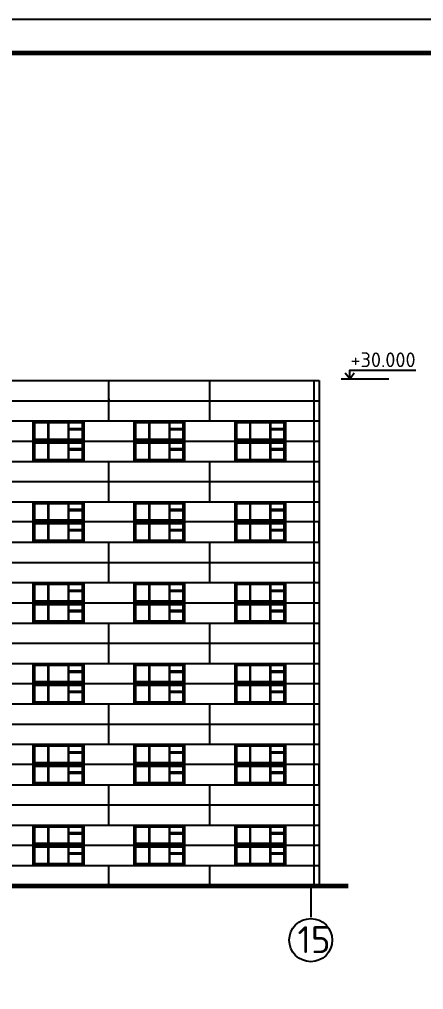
# Model space of a CAD drawing. Header units: millimetres. Extents: x -258526 to -95372, y 16759 to 83244.
# Drawn here: x -127691.6 to -127631.5, y 41444.6 to 41588.6 of the extents above; entities that cross this region are included whole.
import ezdxf

# ---------------------------------------------------------------- set-up
doc = ezdxf.new("R2010")
doc.units = ezdxf.units.MM
doc.header["$LTSCALE"] = 0.5
for name, color, linetype, lineweight in [('ТОНКИЕе', 7, 'Continuous', 25), ('я', 220, 'Continuous', 30), ('я1', 210, 'Continuous', 25)]:
    doc.layers.add(name, color=color, linetype=linetype, lineweight=lineweight)
doc.styles.add('Наклонный 5', font='isocpeur.ttf', dxfattribs={"height": 7})

msp = doc.modelspace()

# ---------------------------------------------------------------- linework, layer by layer
at = {"layer": 'ТОНКИЕе', "color": 0}
for points in [[(-127642.5316, 41535.2419), (-127643.1888, 41536.0645)], [(-127642.5316, 41535.2419), (-127642.5316, 41536.4919), (-127632.7078, 41536.4919)], [(-127642.5316, 41535.2419), (-127641.8759, 41536.1104)], [(-127859.5718, 41531.9756), (-127859.5718, 41534.9756), (-127647.0718, 41534.9756)], [(-127678.3218, 41531.9756), (-127678.3218, 41532.2756), (-127678.3218, 41531.9756), (-127678.3218, 41534.9756)], [(-127663.3218, 41531.9756), (-127663.3218, 41534.9756)], [(-127647.0718, 41459.9756), (-127647.8218, 41459.9756), (-127647.8218, 41534.9756)], [(-127647.0718, 41534.9756), (-127647.0718, 41531.9756)], [(-127643.7935, 41535.2419), (-127636.708, 41535.2419)], [(-127859.5718, 41519.9756), (-127859.5718, 41531.9756), (-127647.0718, 41531.9756), (-127647.0718, 41519.9756)], [(-127678.3218, 41528.9756), (-127678.3218, 41531.9756)], [(-127663.3218, 41528.9756), (-127663.3218, 41531.9756)], [(-127859.5718, 41525.9756), (-127859.5718, 41528.9756), (-127647.0718, 41528.9756)], [(-127689.5718, 41522.9756), (-127689.5718, 41525.9756), (-127682.0718, 41525.9756), (-127682.0718, 41522.9756), (-127689.5718, 41522.9756), (-127689.5718, 41525.9756), (-127689.5718, 41528.9756), (-127682.0718, 41528.9756), (-127682.0718, 41525.9756)], [(-127689.4468, 41526.1006), (-127689.4468, 41526.1006), (-127689.4468, 41526.1006), (-127689.4468, 41528.7256), (-127689.4468, 41528.8506), (-127682.3218, 41528.8506), (-127682.1968, 41528.8506), (-127682.1968, 41526.2256), (-127682.1968, 41526.1006), (-127689.4468, 41526.1006)], [(-127689.3218, 41526.2256), (-127689.3218, 41526.2256), (-127689.3218, 41528.7256), (-127689.3218, 41528.7256), (-127682.3218, 41528.7256), (-127682.3218, 41528.7256), (-127682.3218, 41526.2256), (-127682.3218, 41526.2256), (-127689.3218, 41526.2256)], [(-127687.3218, 41526.2256), (-127687.2906, 41526.2256), (-127687.3218, 41526.2256), (-127687.2593, 41526.2256), (-127687.2593, 41528.7256), (-127687.2593, 41528.7256), (-127687.3843, 41528.7256), (-127687.3843, 41526.2256)], [(-127684.3218, 41526.2256), (-127684.2906, 41526.2256), (-127684.3218, 41526.2256), (-127684.2593, 41526.2256), (-127684.2593, 41528.7256), (-127684.2593, 41528.7256), (-127684.3843, 41528.7256), (-127684.3843, 41526.2256)], [(-127674.5718, 41522.9756), (-127674.5718, 41525.9756), (-127667.0718, 41525.9756), (-127667.0718, 41522.9756), (-127674.5718, 41522.9756), (-127674.5718, 41525.9756), (-127674.5718, 41528.9756), (-127667.0718, 41528.9756), (-127667.0718, 41525.9756)], [(-127674.4468, 41526.1006), (-127674.4468, 41526.1006), (-127674.4468, 41526.1006), (-127674.4468, 41528.7256), (-127674.4468, 41528.8506), (-127667.3218, 41528.8506), (-127667.1968, 41528.8506), (-127667.1968, 41526.2256), (-127667.1968, 41526.1006), (-127674.4468, 41526.1006)], [(-127674.3218, 41526.2256), (-127674.3218, 41526.2256), (-127674.3218, 41528.7256), (-127674.3218, 41528.7256), (-127667.3218, 41528.7256), (-127667.3218, 41528.7256), (-127667.3218, 41526.2256), (-127667.3218, 41526.2256), (-127674.3218, 41526.2256)], [(-127672.3218, 41526.2256), (-127672.2906, 41526.2256), (-127672.3218, 41526.2256), (-127672.2593, 41526.2256), (-127672.2593, 41528.7256), (-127672.2593, 41528.7256), (-127672.3843, 41528.7256), (-127672.3843, 41526.2256)], [(-127669.3218, 41526.2256), (-127669.2906, 41526.2256), (-127669.3218, 41526.2256), (-127669.2593, 41526.2256), (-127669.2593, 41528.7256), (-127669.2593, 41528.7256), (-127669.3843, 41528.7256), (-127669.3843, 41526.2256)], [(-127659.5718, 41522.9756), (-127659.5718, 41525.9756), (-127652.0718, 41525.9756), (-127652.0718, 41522.9756), (-127659.5718, 41522.9756), (-127659.5718, 41525.9756), (-127659.5718, 41528.9756), (-127652.0718, 41528.9756), (-127652.0718, 41525.9756)], [(-127659.4468, 41526.1006), (-127659.4468, 41526.1006), (-127659.4468, 41526.1006), (-127659.4468, 41528.7256), (-127659.4468, 41528.8506), (-127652.3218, 41528.8506), (-127652.1968, 41528.8506), (-127652.1968, 41526.2256), (-127652.1968, 41526.1006), (-127659.4468, 41526.1006)], [(-127659.3218, 41526.2256), (-127659.3218, 41526.2256), (-127659.3218, 41528.7256), (-127659.3218, 41528.7256), (-127652.3218, 41528.7256), (-127652.3218, 41528.7256), (-127652.3218, 41526.2256), (-127652.3218, 41526.2256), (-127659.3218, 41526.2256)], [(-127657.3218, 41526.2256), (-127657.2906, 41526.2256), (-127657.3218, 41526.2256), (-127657.2593, 41526.2256), (-127657.2593, 41528.7256), (-127657.2593, 41528.7256), (-127657.3843, 41528.7256), (-127657.3843, 41526.2256)], [(-127654.3218, 41526.2256), (-127654.2906, 41526.2256), (-127654.3218, 41526.2256), (-127654.2593, 41526.2256), (-127654.2593, 41528.7256), (-127654.2593, 41528.7256), (-127654.3843, 41528.7256), (-127654.3843, 41526.2256)], [(-127684.2593, 41527.701), (-127682.3218, 41527.701), (-127682.3218, 41527.701), (-127682.3218, 41527.951), (-127682.3218, 41527.826), (-127684.134, 41527.826), (-127684.2593, 41527.826)], [(-127669.2593, 41527.701), (-127667.3218, 41527.701), (-127667.3218, 41527.701), (-127667.3218, 41527.951), (-127667.3218, 41527.826), (-127669.134, 41527.826), (-127669.2593, 41527.826)], [(-127654.2593, 41527.701), (-127652.3218, 41527.701), (-127652.3218, 41527.701), (-127652.3218, 41527.951), (-127652.3218, 41527.826), (-127654.134, 41527.826), (-127654.2593, 41527.826)], [(-127859.5718, 41522.9756), (-127859.5718, 41525.9756), (-127647.0718, 41525.9756)], [(-127689.4468, 41523.1006), (-127689.4468, 41523.1006), (-127689.4468, 41523.1006), (-127689.4468, 41525.7256), (-127689.4468, 41525.8506), (-127682.3218, 41525.8506), (-127682.1968, 41525.8506), (-127682.1968, 41523.2256), (-127682.1968, 41523.1006), (-127689.4468, 41523.1006)], [(-127689.3218, 41523.2256), (-127689.3218, 41523.2256), (-127689.3218, 41525.7256), (-127689.3218, 41525.7256), (-127682.3218, 41525.7256), (-127682.3218, 41525.7256), (-127682.3218, 41523.2256), (-127682.3218, 41523.2256), (-127689.3218, 41523.2256)], [(-127687.3218, 41523.2256), (-127687.2906, 41523.2256), (-127687.3218, 41523.2256), (-127687.2593, 41523.2256), (-127687.2593, 41525.7256), (-127687.2593, 41525.7256), (-127687.3843, 41525.7256), (-127687.3843, 41523.2256)], [(-127684.3218, 41523.2256), (-127684.2906, 41523.2256), (-127684.3218, 41523.2256), (-127684.2593, 41523.2256), (-127684.2593, 41525.7256), (-127684.2593, 41525.7256), (-127684.3843, 41525.7256), (-127684.3843, 41523.2256)], [(-127674.4468, 41523.1006), (-127674.4468, 41523.1006), (-127674.4468, 41523.1006), (-127674.4468, 41525.7256), (-127674.4468, 41525.8506), (-127667.3218, 41525.8506), (-127667.1968, 41525.8506), (-127667.1968, 41523.2256), (-127667.1968, 41523.1006), (-127674.4468, 41523.1006)], [(-127674.3218, 41523.2256), (-127674.3218, 41523.2256), (-127674.3218, 41525.7256), (-127674.3218, 41525.7256), (-127667.3218, 41525.7256), (-127667.3218, 41525.7256), (-127667.3218, 41523.2256), (-127667.3218, 41523.2256), (-127674.3218, 41523.2256)], [(-127672.3218, 41523.2256), (-127672.2906, 41523.2256), (-127672.3218, 41523.2256), (-127672.2593, 41523.2256), (-127672.2593, 41525.7256), (-127672.2593, 41525.7256), (-127672.3843, 41525.7256), (-127672.3843, 41523.2256)], [(-127669.3218, 41523.2256), (-127669.2906, 41523.2256), (-127669.3218, 41523.2256), (-127669.2593, 41523.2256), (-127669.2593, 41525.7256), (-127669.2593, 41525.7256), (-127669.3843, 41525.7256), (-127669.3843, 41523.2256)], [(-127659.4468, 41523.1006), (-127659.4468, 41523.1006), (-127659.4468, 41523.1006), (-127659.4468, 41525.7256), (-127659.4468, 41525.8506), (-127652.3218, 41525.8506), (-127652.1968, 41525.8506), (-127652.1968, 41523.2256), (-127652.1968, 41523.1006), (-127659.4468, 41523.1006)], [(-127659.3218, 41523.2256), (-127659.3218, 41523.2256), (-127659.3218, 41525.7256), (-127659.3218, 41525.7256), (-127652.3218, 41525.7256), (-127652.3218, 41525.7256), (-127652.3218, 41523.2256), (-127652.3218, 41523.2256), (-127659.3218, 41523.2256)], [(-127657.3218, 41523.2256), (-127657.2906, 41523.2256), (-127657.3218, 41523.2256), (-127657.2593, 41523.2256), (-127657.2593, 41525.7256), (-127657.2593, 41525.7256), (-127657.3843, 41525.7256), (-127657.3843, 41523.2256)], [(-127654.3218, 41523.2256), (-127654.2906, 41523.2256), (-127654.3218, 41523.2256), (-127654.2593, 41523.2256), (-127654.2593, 41525.7256), (-127654.2593, 41525.7256), (-127654.3843, 41525.7256), (-127654.3843, 41523.2256)], [(-127684.2593, 41524.701), (-127682.3218, 41524.701), (-127682.3218, 41524.701), (-127682.3218, 41524.951), (-127682.3218, 41524.826), (-127684.134, 41524.826), (-127684.2593, 41524.826)], [(-127669.2593, 41524.701), (-127667.3218, 41524.701), (-127667.3218, 41524.701), (-127667.3218, 41524.951), (-127667.3218, 41524.826), (-127669.134, 41524.826), (-127669.2593, 41524.826)], [(-127654.2593, 41524.701), (-127652.3218, 41524.701), (-127652.3218, 41524.701), (-127652.3218, 41524.951), (-127652.3218, 41524.826), (-127654.134, 41524.826), (-127654.2593, 41524.826)], [(-127859.5718, 41519.9756), (-127859.5718, 41522.9756), (-127647.0718, 41522.9756)], [(-127678.3218, 41516.9756), (-127678.3218, 41522.9756)], [(-127663.3218, 41516.9756), (-127663.3218, 41522.9756)], [(-127859.5718, 41507.9756), (-127859.5718, 41519.9756), (-127647.0718, 41519.9756), (-127647.0718, 41507.9756)], [(-127859.5718, 41513.9756), (-127859.5718, 41516.9756), (-127647.0718, 41516.9756)], [(-127689.5718, 41510.9756), (-127689.5718, 41513.9756), (-127682.0718, 41513.9756), (-127682.0718, 41510.9756), (-127689.5718, 41510.9756), (-127689.5718, 41513.9756), (-127689.5718, 41516.9756), (-127682.0718, 41516.9756), (-127682.0718, 41513.9756)], [(-127689.4468, 41514.1006), (-127689.4468, 41514.1006), (-127689.4468, 41514.1006), (-127689.4468, 41516.7256), (-127689.4468, 41516.8506), (-127682.3218, 41516.8506), (-127682.1968, 41516.8506), (-127682.1968, 41514.2256), (-127682.1968, 41514.1006), (-127689.4468, 41514.1006)], [(-127689.3218, 41514.2256), (-127689.3218, 41514.2256), (-127689.3218, 41516.7256), (-127689.3218, 41516.7256), (-127682.3218, 41516.7256), (-127682.3218, 41516.7256), (-127682.3218, 41514.2256), (-127682.3218, 41514.2256), (-127689.3218, 41514.2256)], [(-127687.3218, 41514.2256), (-127687.2906, 41514.2256), (-127687.3218, 41514.2256), (-127687.2593, 41514.2256), (-127687.2593, 41516.7256), (-127687.2593, 41516.7256), (-127687.3843, 41516.7256), (-127687.3843, 41514.2256)], [(-127684.3218, 41514.2256), (-127684.2906, 41514.2256), (-127684.3218, 41514.2256), (-127684.2593, 41514.2256), (-127684.2593, 41516.7256), (-127684.2593, 41516.7256), (-127684.3843, 41516.7256), (-127684.3843, 41514.2256)], [(-127674.5718, 41510.9756), (-127674.5718, 41513.9756), (-127667.0718, 41513.9756), (-127667.0718, 41510.9756), (-127674.5718, 41510.9756), (-127674.5718, 41513.9756), (-127674.5718, 41516.9756), (-127667.0718, 41516.9756), (-127667.0718, 41513.9756)], [(-127674.4468, 41514.1006), (-127674.4468, 41514.1006), (-127674.4468, 41514.1006), (-127674.4468, 41516.7256), (-127674.4468, 41516.8506), (-127667.3218, 41516.8506), (-127667.1968, 41516.8506), (-127667.1968, 41514.2256), (-127667.1968, 41514.1006), (-127674.4468, 41514.1006)], [(-127674.3218, 41514.2256), (-127674.3218, 41514.2256), (-127674.3218, 41516.7256), (-127674.3218, 41516.7256), (-127667.3218, 41516.7256), (-127667.3218, 41516.7256), (-127667.3218, 41514.2256), (-127667.3218, 41514.2256), (-127674.3218, 41514.2256)], [(-127672.3218, 41514.2256), (-127672.2906, 41514.2256), (-127672.3218, 41514.2256), (-127672.2593, 41514.2256), (-127672.2593, 41516.7256), (-127672.2593, 41516.7256), (-127672.3843, 41516.7256), (-127672.3843, 41514.2256)], [(-127669.3218, 41514.2256), (-127669.2906, 41514.2256), (-127669.3218, 41514.2256), (-127669.2593, 41514.2256), (-127669.2593, 41516.7256), (-127669.2593, 41516.7256), (-127669.3843, 41516.7256), (-127669.3843, 41514.2256)], [(-127659.5718, 41510.9756), (-127659.5718, 41513.9756), (-127652.0718, 41513.9756), (-127652.0718, 41510.9756), (-127659.5718, 41510.9756), (-127659.5718, 41513.9756), (-127659.5718, 41516.9756), (-127652.0718, 41516.9756), (-127652.0718, 41513.9756)], [(-127659.4468, 41514.1006), (-127659.4468, 41514.1006), (-127659.4468, 41514.1006), (-127659.4468, 41516.7256), (-127659.4468, 41516.8506), (-127652.3218, 41516.8506), (-127652.1968, 41516.8506), (-127652.1968, 41514.2256), (-127652.1968, 41514.1006), (-127659.4468, 41514.1006)], [(-127659.3218, 41514.2256), (-127659.3218, 41514.2256), (-127659.3218, 41516.7256), (-127659.3218, 41516.7256), (-127652.3218, 41516.7256), (-127652.3218, 41516.7256), (-127652.3218, 41514.2256), (-127652.3218, 41514.2256), (-127659.3218, 41514.2256)], [(-127657.3218, 41514.2256), (-127657.2906, 41514.2256), (-127657.3218, 41514.2256), (-127657.2593, 41514.2256), (-127657.2593, 41516.7256), (-127657.2593, 41516.7256), (-127657.3843, 41516.7256), (-127657.3843, 41514.2256)], [(-127654.3218, 41514.2256), (-127654.2906, 41514.2256), (-127654.3218, 41514.2256), (-127654.2593, 41514.2256), (-127654.2593, 41516.7256), (-127654.2593, 41516.7256), (-127654.3843, 41516.7256), (-127654.3843, 41514.2256)], [(-127684.2593, 41515.701), (-127682.3218, 41515.701), (-127682.3218, 41515.701), (-127682.3218, 41515.951), (-127682.3218, 41515.826), (-127684.134, 41515.826), (-127684.2593, 41515.826)], [(-127669.2593, 41515.701), (-127667.3218, 41515.701), (-127667.3218, 41515.701), (-127667.3218, 41515.951), (-127667.3218, 41515.826), (-127669.134, 41515.826), (-127669.2593, 41515.826)], [(-127654.2593, 41515.701), (-127652.3218, 41515.701), (-127652.3218, 41515.701), (-127652.3218, 41515.951), (-127652.3218, 41515.826), (-127654.134, 41515.826), (-127654.2593, 41515.826)], [(-127647.0718, 41510.9756), (-127647.0718, 41513.9756), (-127839.5718, 41513.9756)], [(-127689.4468, 41511.1006), (-127689.4468, 41511.1006), (-127689.4468, 41511.1006), (-127689.4468, 41513.7256), (-127689.4468, 41513.8506), (-127682.3218, 41513.8506), (-127682.1968, 41513.8506), (-127682.1968, 41511.2256), (-127682.1968, 41511.1006), (-127689.4468, 41511.1006)], [(-127674.4468, 41511.1006), (-127674.4468, 41511.1006), (-127674.4468, 41511.1006), (-127674.4468, 41513.7256), (-127674.4468, 41513.8506), (-127667.3218, 41513.8506), (-127667.1968, 41513.8506), (-127667.1968, 41511.2256), (-127667.1968, 41511.1006), (-127674.4468, 41511.1006)], [(-127659.4468, 41511.1006), (-127659.4468, 41511.1006), (-127659.4468, 41511.1006), (-127659.4468, 41513.7256), (-127659.4468, 41513.8506), (-127652.3218, 41513.8506), (-127652.1968, 41513.8506), (-127652.1968, 41511.2256), (-127652.1968, 41511.1006), (-127659.4468, 41511.1006)], [(-127689.3218, 41511.2256), (-127689.3218, 41511.2256), (-127689.3218, 41513.7256), (-127689.3218, 41513.7256), (-127682.3218, 41513.7256), (-127682.3218, 41513.7256), (-127682.3218, 41511.2256), (-127682.3218, 41511.2256), (-127689.3218, 41511.2256)], [(-127687.3218, 41511.2256), (-127687.2906, 41511.2256), (-127687.3218, 41511.2256), (-127687.2593, 41511.2256), (-127687.2593, 41513.7256), (-127687.2593, 41513.7256), (-127687.3843, 41513.7256), (-127687.3843, 41511.2256)], [(-127684.3218, 41511.2256), (-127684.2906, 41511.2256), (-127684.3218, 41511.2256), (-127684.2593, 41511.2256), (-127684.2593, 41513.7256), (-127684.2593, 41513.7256), (-127684.3843, 41513.7256), (-127684.3843, 41511.2256)], [(-127684.2593, 41512.701), (-127682.3218, 41512.701), (-127682.3218, 41512.701), (-127682.3218, 41512.951), (-127682.3218, 41512.826), (-127684.134, 41512.826), (-127684.2593, 41512.826)], [(-127674.3218, 41511.2256), (-127674.3218, 41511.2256), (-127674.3218, 41513.7256), (-127674.3218, 41513.7256), (-127667.3218, 41513.7256), (-127667.3218, 41513.7256), (-127667.3218, 41511.2256), (-127667.3218, 41511.2256), (-127674.3218, 41511.2256)], [(-127672.3218, 41511.2256), (-127672.2906, 41511.2256), (-127672.3218, 41511.2256), (-127672.2593, 41511.2256), (-127672.2593, 41513.7256), (-127672.2593, 41513.7256), (-127672.3843, 41513.7256), (-127672.3843, 41511.2256)], [(-127669.3218, 41511.2256), (-127669.2906, 41511.2256), (-127669.3218, 41511.2256), (-127669.2593, 41511.2256), (-127669.2593, 41513.7256), (-127669.2593, 41513.7256), (-127669.3843, 41513.7256), (-127669.3843, 41511.2256)], [(-127669.2593, 41512.701), (-127667.3218, 41512.701), (-127667.3218, 41512.701), (-127667.3218, 41512.951), (-127667.3218, 41512.826), (-127669.134, 41512.826), (-127669.2593, 41512.826)], [(-127659.3218, 41511.2256), (-127659.3218, 41511.2256), (-127659.3218, 41513.7256), (-127659.3218, 41513.7256), (-127652.3218, 41513.7256), (-127652.3218, 41513.7256), (-127652.3218, 41511.2256), (-127652.3218, 41511.2256), (-127659.3218, 41511.2256)], [(-127657.3218, 41511.2256), (-127657.2906, 41511.2256), (-127657.3218, 41511.2256), (-127657.2593, 41511.2256), (-127657.2593, 41513.7256), (-127657.2593, 41513.7256), (-127657.3843, 41513.7256), (-127657.3843, 41511.2256)], [(-127654.3218, 41511.2256), (-127654.2906, 41511.2256), (-127654.3218, 41511.2256), (-127654.2593, 41511.2256), (-127654.2593, 41513.7256), (-127654.2593, 41513.7256), (-127654.3843, 41513.7256), (-127654.3843, 41511.2256)], [(-127654.2593, 41512.701), (-127652.3218, 41512.701), (-127652.3218, 41512.701), (-127652.3218, 41512.951), (-127652.3218, 41512.826), (-127654.134, 41512.826), (-127654.2593, 41512.826)], [(-127859.5718, 41507.9756), (-127859.5718, 41510.9756), (-127647.0718, 41510.9756)], [(-127678.3218, 41504.9756), (-127678.3218, 41510.9756)], [(-127663.3218, 41504.9756), (-127663.3218, 41510.9756)], [(-127859.5718, 41495.9756), (-127859.5718, 41507.9756), (-127647.0718, 41507.9756), (-127647.0718, 41495.9756)], [(-127859.5718, 41501.9756), (-127859.5718, 41504.9756), (-127647.0718, 41504.9756)], [(-127689.5718, 41498.9756), (-127689.5718, 41501.9756), (-127682.0718, 41501.9756), (-127682.0718, 41498.9756), (-127689.5718, 41498.9756), (-127689.5718, 41501.9756), (-127689.5718, 41504.9756), (-127682.0718, 41504.9756), (-127682.0718, 41501.9756)], [(-127689.4468, 41502.1006), (-127689.4468, 41502.1006), (-127689.4468, 41502.1006), (-127689.4468, 41504.7256), (-127689.4468, 41504.8506), (-127682.3218, 41504.8506), (-127682.1968, 41504.8506), (-127682.1968, 41502.2256), (-127682.1968, 41502.1006), (-127689.4468, 41502.1006)], [(-127689.3218, 41502.2256), (-127689.3218, 41502.2256), (-127689.3218, 41504.7256), (-127689.3218, 41504.7256), (-127682.3218, 41504.7256), (-127682.3218, 41504.7256), (-127682.3218, 41502.2256), (-127682.3218, 41502.2256), (-127689.3218, 41502.2256)], [(-127687.3218, 41502.2256), (-127687.2906, 41502.2256), (-127687.3218, 41502.2256), (-127687.2593, 41502.2256), (-127687.2593, 41504.7256), (-127687.2593, 41504.7256), (-127687.3843, 41504.7256), (-127687.3843, 41502.2256)], [(-127684.3218, 41502.2256), (-127684.2906, 41502.2256), (-127684.3218, 41502.2256), (-127684.2593, 41502.2256), (-127684.2593, 41504.7256), (-127684.2593, 41504.7256), (-127684.3843, 41504.7256), (-127684.3843, 41502.2256)], [(-127684.2593, 41503.701), (-127682.3218, 41503.701), (-127682.3218, 41503.701), (-127682.3218, 41503.951), (-127682.3218, 41503.826), (-127684.134, 41503.826), (-127684.2593, 41503.826)], [(-127674.5718, 41498.9756), (-127674.5718, 41501.9756), (-127667.0718, 41501.9756), (-127667.0718, 41498.9756), (-127674.5718, 41498.9756), (-127674.5718, 41501.9756), (-127674.5718, 41504.9756), (-127667.0718, 41504.9756), (-127667.0718, 41501.9756)], [(-127674.4468, 41502.1006), (-127674.4468, 41502.1006), (-127674.4468, 41502.1006), (-127674.4468, 41504.7256), (-127674.4468, 41504.8506), (-127667.3218, 41504.8506), (-127667.1968, 41504.8506), (-127667.1968, 41502.2256), (-127667.1968, 41502.1006), (-127674.4468, 41502.1006)], [(-127674.3218, 41502.2256), (-127674.3218, 41502.2256), (-127674.3218, 41504.7256), (-127674.3218, 41504.7256), (-127667.3218, 41504.7256), (-127667.3218, 41504.7256), (-127667.3218, 41502.2256), (-127667.3218, 41502.2256), (-127674.3218, 41502.2256)], [(-127672.3218, 41502.2256), (-127672.2906, 41502.2256), (-127672.3218, 41502.2256), (-127672.2593, 41502.2256), (-127672.2593, 41504.7256), (-127672.2593, 41504.7256), (-127672.3843, 41504.7256), (-127672.3843, 41502.2256)], [(-127669.3218, 41502.2256), (-127669.2906, 41502.2256), (-127669.3218, 41502.2256), (-127669.2593, 41502.2256), (-127669.2593, 41504.7256), (-127669.2593, 41504.7256), (-127669.3843, 41504.7256), (-127669.3843, 41502.2256)], [(-127669.2593, 41503.701), (-127667.3218, 41503.701), (-127667.3218, 41503.701), (-127667.3218, 41503.951), (-127667.3218, 41503.826), (-127669.134, 41503.826), (-127669.2593, 41503.826)], [(-127659.5718, 41498.9756), (-127659.5718, 41501.9756), (-127652.0718, 41501.9756), (-127652.0718, 41498.9756), (-127659.5718, 41498.9756), (-127659.5718, 41501.9756), (-127659.5718, 41504.9756), (-127652.0718, 41504.9756), (-127652.0718, 41501.9756)], [(-127659.4468, 41502.1006), (-127659.4468, 41502.1006), (-127659.4468, 41502.1006), (-127659.4468, 41504.7256), (-127659.4468, 41504.8506), (-127652.3218, 41504.8506), (-127652.1968, 41504.8506), (-127652.1968, 41502.2256), (-127652.1968, 41502.1006), (-127659.4468, 41502.1006)], [(-127659.3218, 41502.2256), (-127659.3218, 41502.2256), (-127659.3218, 41504.7256), (-127659.3218, 41504.7256), (-127652.3218, 41504.7256), (-127652.3218, 41504.7256), (-127652.3218, 41502.2256), (-127652.3218, 41502.2256), (-127659.3218, 41502.2256)], [(-127657.3218, 41502.2256), (-127657.2906, 41502.2256), (-127657.3218, 41502.2256), (-127657.2593, 41502.2256), (-127657.2593, 41504.7256), (-127657.2593, 41504.7256), (-127657.3843, 41504.7256), (-127657.3843, 41502.2256)], [(-127654.3218, 41502.2256), (-127654.2906, 41502.2256), (-127654.3218, 41502.2256), (-127654.2593, 41502.2256), (-127654.2593, 41504.7256), (-127654.2593, 41504.7256), (-127654.3843, 41504.7256), (-127654.3843, 41502.2256)], [(-127654.2593, 41503.701), (-127652.3218, 41503.701), (-127652.3218, 41503.701), (-127652.3218, 41503.951), (-127652.3218, 41503.826), (-127654.134, 41503.826), (-127654.2593, 41503.826)], [(-127859.5718, 41498.9756), (-127859.5718, 41501.9756), (-127647.0718, 41501.9756)], [(-127689.4468, 41499.1006), (-127689.4468, 41499.1006), (-127689.4468, 41499.1006), (-127689.4468, 41501.7256), (-127689.4468, 41501.8506), (-127682.3218, 41501.8506), (-127682.1968, 41501.8506), (-127682.1968, 41499.2256), (-127682.1968, 41499.1006), (-127689.4468, 41499.1006)], [(-127689.3218, 41499.2256), (-127689.3218, 41499.2256), (-127689.3218, 41501.7256), (-127689.3218, 41501.7256), (-127682.3218, 41501.7256), (-127682.3218, 41501.7256), (-127682.3218, 41499.2256), (-127682.3218, 41499.2256), (-127689.3218, 41499.2256)], [(-127687.3218, 41499.2256), (-127687.2906, 41499.2256), (-127687.3218, 41499.2256), (-127687.2593, 41499.2256), (-127687.2593, 41501.7256), (-127687.2593, 41501.7256), (-127687.3843, 41501.7256), (-127687.3843, 41499.2256)], [(-127684.3218, 41499.2256), (-127684.2906, 41499.2256), (-127684.3218, 41499.2256), (-127684.2593, 41499.2256), (-127684.2593, 41501.7256), (-127684.2593, 41501.7256), (-127684.3843, 41501.7256), (-127684.3843, 41499.2256)], [(-127684.2593, 41500.701), (-127682.3218, 41500.701), (-127682.3218, 41500.701), (-127682.3218, 41500.951), (-127682.3218, 41500.826), (-127684.134, 41500.826), (-127684.2593, 41500.826)], [(-127674.4468, 41499.1006), (-127674.4468, 41499.1006), (-127674.4468, 41499.1006), (-127674.4468, 41501.7256), (-127674.4468, 41501.8506), (-127667.3218, 41501.8506), (-127667.1968, 41501.8506), (-127667.1968, 41499.2256), (-127667.1968, 41499.1006), (-127674.4468, 41499.1006)], [(-127674.3218, 41499.2256), (-127674.3218, 41499.2256), (-127674.3218, 41501.7256), (-127674.3218, 41501.7256), (-127667.3218, 41501.7256), (-127667.3218, 41501.7256), (-127667.3218, 41499.2256), (-127667.3218, 41499.2256), (-127674.3218, 41499.2256)], [(-127672.3218, 41499.2256), (-127672.2906, 41499.2256), (-127672.3218, 41499.2256), (-127672.2593, 41499.2256), (-127672.2593, 41501.7256), (-127672.2593, 41501.7256), (-127672.3843, 41501.7256), (-127672.3843, 41499.2256)], [(-127669.3218, 41499.2256), (-127669.2906, 41499.2256), (-127669.3218, 41499.2256), (-127669.2593, 41499.2256), (-127669.2593, 41501.7256), (-127669.2593, 41501.7256), (-127669.3843, 41501.7256), (-127669.3843, 41499.2256)], [(-127669.2593, 41500.701), (-127667.3218, 41500.701), (-127667.3218, 41500.701), (-127667.3218, 41500.951), (-127667.3218, 41500.826), (-127669.134, 41500.826), (-127669.2593, 41500.826)], [(-127659.4468, 41499.1006), (-127659.4468, 41499.1006), (-127659.4468, 41499.1006), (-127659.4468, 41501.7256), (-127659.4468, 41501.8506), (-127652.3218, 41501.8506), (-127652.1968, 41501.8506), (-127652.1968, 41499.2256), (-127652.1968, 41499.1006), (-127659.4468, 41499.1006)], [(-127659.3218, 41499.2256), (-127659.3218, 41499.2256), (-127659.3218, 41501.7256), (-127659.3218, 41501.7256), (-127652.3218, 41501.7256), (-127652.3218, 41501.7256), (-127652.3218, 41499.2256), (-127652.3218, 41499.2256), (-127659.3218, 41499.2256)], [(-127657.3218, 41499.2256), (-127657.2906, 41499.2256), (-127657.3218, 41499.2256), (-127657.2593, 41499.2256), (-127657.2593, 41501.7256), (-127657.2593, 41501.7256), (-127657.3843, 41501.7256), (-127657.3843, 41499.2256)], [(-127654.3218, 41499.2256), (-127654.2906, 41499.2256), (-127654.3218, 41499.2256), (-127654.2593, 41499.2256), (-127654.2593, 41501.7256), (-127654.2593, 41501.7256), (-127654.3843, 41501.7256), (-127654.3843, 41499.2256)], [(-127654.2593, 41500.701), (-127652.3218, 41500.701), (-127652.3218, 41500.701), (-127652.3218, 41500.951), (-127652.3218, 41500.826), (-127654.134, 41500.826), (-127654.2593, 41500.826)], [(-127859.5718, 41495.9756), (-127859.5718, 41498.9756), (-127647.0718, 41498.9756)], [(-127678.3218, 41492.9756), (-127678.3218, 41498.9756)], [(-127663.3218, 41492.9756), (-127663.3218, 41498.9756)], [(-127859.5718, 41483.9756), (-127859.5718, 41495.9756), (-127647.0718, 41495.9756), (-127647.0718, 41483.9756)], [(-127859.5718, 41489.9756), (-127859.5718, 41492.9756), (-127647.0718, 41492.9756)], [(-127689.5718, 41486.9756), (-127689.5718, 41489.9756), (-127682.0718, 41489.9756), (-127682.0718, 41486.9756), (-127689.5718, 41486.9756), (-127689.5718, 41489.9756), (-127689.5718, 41492.9756), (-127682.0718, 41492.9756), (-127682.0718, 41489.9756)], [(-127689.4468, 41490.1006), (-127689.4468, 41490.1006), (-127689.4468, 41490.1006), (-127689.4468, 41492.7256), (-127689.4468, 41492.8506), (-127682.3218, 41492.8506), (-127682.1968, 41492.8506), (-127682.1968, 41490.2256), (-127682.1968, 41490.1006), (-127689.4468, 41490.1006)], [(-127689.3218, 41490.2256), (-127689.3218, 41490.2256), (-127689.3218, 41492.7256), (-127689.3218, 41492.7256), (-127682.3218, 41492.7256), (-127682.3218, 41492.7256), (-127682.3218, 41490.2256), (-127682.3218, 41490.2256), (-127689.3218, 41490.2256)], [(-127687.3218, 41490.2256), (-127687.2906, 41490.2256), (-127687.3218, 41490.2256), (-127687.2593, 41490.2256), (-127687.2593, 41492.7256), (-127687.2593, 41492.7256), (-127687.3843, 41492.7256), (-127687.3843, 41490.2256)], [(-127684.3218, 41490.2256), (-127684.2906, 41490.2256), (-127684.3218, 41490.2256), (-127684.2593, 41490.2256), (-127684.2593, 41492.7256), (-127684.2593, 41492.7256), (-127684.3843, 41492.7256), (-127684.3843, 41490.2256)], [(-127674.5718, 41486.9756), (-127674.5718, 41489.9756), (-127667.0718, 41489.9756), (-127667.0718, 41486.9756), (-127674.5718, 41486.9756), (-127674.5718, 41489.9756), (-127674.5718, 41492.9756), (-127667.0718, 41492.9756), (-127667.0718, 41489.9756)], [(-127674.4468, 41490.1006), (-127674.4468, 41490.1006), (-127674.4468, 41490.1006), (-127674.4468, 41492.7256), (-127674.4468, 41492.8506), (-127667.3218, 41492.8506), (-127667.1968, 41492.8506), (-127667.1968, 41490.2256), (-127667.1968, 41490.1006), (-127674.4468, 41490.1006)], [(-127674.3218, 41490.2256), (-127674.3218, 41490.2256), (-127674.3218, 41492.7256), (-127674.3218, 41492.7256), (-127667.3218, 41492.7256), (-127667.3218, 41492.7256), (-127667.3218, 41490.2256), (-127667.3218, 41490.2256), (-127674.3218, 41490.2256)], [(-127672.3218, 41490.2256), (-127672.2906, 41490.2256), (-127672.3218, 41490.2256), (-127672.2593, 41490.2256), (-127672.2593, 41492.7256), (-127672.2593, 41492.7256), (-127672.3843, 41492.7256), (-127672.3843, 41490.2256)], [(-127669.3218, 41490.2256), (-127669.2906, 41490.2256), (-127669.3218, 41490.2256), (-127669.2593, 41490.2256), (-127669.2593, 41492.7256), (-127669.2593, 41492.7256), (-127669.3843, 41492.7256), (-127669.3843, 41490.2256)], [(-127659.5718, 41486.9756), (-127659.5718, 41489.9756), (-127652.0718, 41489.9756), (-127652.0718, 41486.9756), (-127659.5718, 41486.9756), (-127659.5718, 41489.9756), (-127659.5718, 41492.9756), (-127652.0718, 41492.9756), (-127652.0718, 41489.9756)], [(-127659.4468, 41490.1006), (-127659.4468, 41490.1006), (-127659.4468, 41490.1006), (-127659.4468, 41492.7256), (-127659.4468, 41492.8506), (-127652.3218, 41492.8506), (-127652.1968, 41492.8506), (-127652.1968, 41490.2256), (-127652.1968, 41490.1006), (-127659.4468, 41490.1006)], [(-127659.3218, 41490.2256), (-127659.3218, 41490.2256), (-127659.3218, 41492.7256), (-127659.3218, 41492.7256), (-127652.3218, 41492.7256), (-127652.3218, 41492.7256), (-127652.3218, 41490.2256), (-127652.3218, 41490.2256), (-127659.3218, 41490.2256)], [(-127657.3218, 41490.2256), (-127657.2906, 41490.2256), (-127657.3218, 41490.2256), (-127657.2593, 41490.2256), (-127657.2593, 41492.7256), (-127657.2593, 41492.7256), (-127657.3843, 41492.7256), (-127657.3843, 41490.2256)], [(-127654.3218, 41490.2256), (-127654.2906, 41490.2256), (-127654.3218, 41490.2256), (-127654.2593, 41490.2256), (-127654.2593, 41492.7256), (-127654.2593, 41492.7256), (-127654.3843, 41492.7256), (-127654.3843, 41490.2256)], [(-127684.2593, 41491.701), (-127682.3218, 41491.701), (-127682.3218, 41491.701), (-127682.3218, 41491.951), (-127682.3218, 41491.826), (-127684.134, 41491.826), (-127684.2593, 41491.826)], [(-127669.2593, 41491.701), (-127667.3218, 41491.701), (-127667.3218, 41491.701), (-127667.3218, 41491.951), (-127667.3218, 41491.826), (-127669.134, 41491.826), (-127669.2593, 41491.826)], [(-127654.2593, 41491.701), (-127652.3218, 41491.701), (-127652.3218, 41491.701), (-127652.3218, 41491.951), (-127652.3218, 41491.826), (-127654.134, 41491.826), (-127654.2593, 41491.826)], [(-127859.5718, 41486.9756), (-127859.5718, 41489.9756), (-127647.0718, 41489.9756)], [(-127689.4468, 41487.1006), (-127689.4468, 41487.1006), (-127689.4468, 41487.1006), (-127689.4468, 41489.7256), (-127689.4468, 41489.8506), (-127682.3218, 41489.8506), (-127682.1968, 41489.8506), (-127682.1968, 41487.2256), (-127682.1968, 41487.1006), (-127689.4468, 41487.1006)], [(-127689.3218, 41487.2256), (-127689.3218, 41487.2256), (-127689.3218, 41489.7256), (-127689.3218, 41489.7256), (-127682.3218, 41489.7256), (-127682.3218, 41489.7256), (-127682.3218, 41487.2256), (-127682.3218, 41487.2256), (-127689.3218, 41487.2256)], [(-127687.3218, 41487.2256), (-127687.2906, 41487.2256), (-127687.3218, 41487.2256), (-127687.2593, 41487.2256), (-127687.2593, 41489.7256), (-127687.2593, 41489.7256), (-127687.3843, 41489.7256), (-127687.3843, 41487.2256)], [(-127684.3218, 41487.2256), (-127684.2906, 41487.2256), (-127684.3218, 41487.2256), (-127684.2593, 41487.2256), (-127684.2593, 41489.7256), (-127684.2593, 41489.7256), (-127684.3843, 41489.7256), (-127684.3843, 41487.2256)], [(-127674.4468, 41487.1006), (-127674.4468, 41487.1006), (-127674.4468, 41487.1006), (-127674.4468, 41489.7256), (-127674.4468, 41489.8506), (-127667.3218, 41489.8506), (-127667.1968, 41489.8506), (-127667.1968, 41487.2256), (-127667.1968, 41487.1006), (-127674.4468, 41487.1006)], [(-127674.3218, 41487.2256), (-127674.3218, 41487.2256), (-127674.3218, 41489.7256), (-127674.3218, 41489.7256), (-127667.3218, 41489.7256), (-127667.3218, 41489.7256), (-127667.3218, 41487.2256), (-127667.3218, 41487.2256), (-127674.3218, 41487.2256)], [(-127672.3218, 41487.2256), (-127672.2906, 41487.2256), (-127672.3218, 41487.2256), (-127672.2593, 41487.2256), (-127672.2593, 41489.7256), (-127672.2593, 41489.7256), (-127672.3843, 41489.7256), (-127672.3843, 41487.2256)], [(-127669.3218, 41487.2256), (-127669.2906, 41487.2256), (-127669.3218, 41487.2256), (-127669.2593, 41487.2256), (-127669.2593, 41489.7256), (-127669.2593, 41489.7256), (-127669.3843, 41489.7256), (-127669.3843, 41487.2256)], [(-127659.4468, 41487.1006), (-127659.4468, 41487.1006), (-127659.4468, 41487.1006), (-127659.4468, 41489.7256), (-127659.4468, 41489.8506), (-127652.3218, 41489.8506), (-127652.1968, 41489.8506), (-127652.1968, 41487.2256), (-127652.1968, 41487.1006), (-127659.4468, 41487.1006)], [(-127659.3218, 41487.2256), (-127659.3218, 41487.2256), (-127659.3218, 41489.7256), (-127659.3218, 41489.7256), (-127652.3218, 41489.7256), (-127652.3218, 41489.7256), (-127652.3218, 41487.2256), (-127652.3218, 41487.2256), (-127659.3218, 41487.2256)], [(-127657.3218, 41487.2256), (-127657.2906, 41487.2256), (-127657.3218, 41487.2256), (-127657.2593, 41487.2256), (-127657.2593, 41489.7256), (-127657.2593, 41489.7256), (-127657.3843, 41489.7256), (-127657.3843, 41487.2256)], [(-127654.3218, 41487.2256), (-127654.2906, 41487.2256), (-127654.3218, 41487.2256), (-127654.2593, 41487.2256), (-127654.2593, 41489.7256), (-127654.2593, 41489.7256), (-127654.3843, 41489.7256), (-127654.3843, 41487.2256)], [(-127684.2593, 41488.701), (-127682.3218, 41488.701), (-127682.3218, 41488.701), (-127682.3218, 41488.951), (-127682.3218, 41488.826), (-127684.134, 41488.826), (-127684.2593, 41488.826)], [(-127669.2593, 41488.701), (-127667.3218, 41488.701), (-127667.3218, 41488.701), (-127667.3218, 41488.951), (-127667.3218, 41488.826), (-127669.134, 41488.826), (-127669.2593, 41488.826)], [(-127654.2593, 41488.701), (-127652.3218, 41488.701), (-127652.3218, 41488.701), (-127652.3218, 41488.951), (-127652.3218, 41488.826), (-127654.134, 41488.826), (-127654.2593, 41488.826)], [(-127859.5718, 41483.9756), (-127859.5718, 41486.9756), (-127647.0718, 41486.9756)], [(-127678.3218, 41480.9756), (-127678.3218, 41486.9756)], [(-127663.3218, 41480.9756), (-127663.3218, 41486.9756)], [(-127859.5718, 41471.9756), (-127859.5718, 41483.9756), (-127647.0718, 41483.9756), (-127647.0718, 41471.9756)], [(-127859.5718, 41477.9756), (-127859.5718, 41480.9756), (-127647.0718, 41480.9756)], [(-127689.5718, 41474.9756), (-127689.5718, 41477.9756), (-127682.0718, 41477.9756), (-127682.0718, 41474.9756), (-127689.5718, 41474.9756), (-127689.5718, 41477.9756), (-127689.5718, 41480.9756), (-127682.0718, 41480.9756), (-127682.0718, 41477.9756)], [(-127689.4468, 41478.1006), (-127689.4468, 41478.1006), (-127689.4468, 41478.1006), (-127689.4468, 41480.7256), (-127689.4468, 41480.8506), (-127682.3218, 41480.8506), (-127682.1968, 41480.8506), (-127682.1968, 41478.2256), (-127682.1968, 41478.1006), (-127689.4468, 41478.1006)], [(-127689.3218, 41478.2256), (-127689.3218, 41478.2256), (-127689.3218, 41480.7256), (-127689.3218, 41480.7256), (-127682.3218, 41480.7256), (-127682.3218, 41480.7256), (-127682.3218, 41478.2256), (-127682.3218, 41478.2256), (-127689.3218, 41478.2256)], [(-127687.3218, 41478.2256), (-127687.2906, 41478.2256), (-127687.3218, 41478.2256), (-127687.2593, 41478.2256), (-127687.2593, 41480.7256), (-127687.2593, 41480.7256), (-127687.3843, 41480.7256), (-127687.3843, 41478.2256)], [(-127684.3218, 41478.2256), (-127684.2906, 41478.2256), (-127684.3218, 41478.2256), (-127684.2593, 41478.2256), (-127684.2593, 41480.7256), (-127684.2593, 41480.7256), (-127684.3843, 41480.7256), (-127684.3843, 41478.2256)], [(-127674.5718, 41474.9756), (-127674.5718, 41477.9756), (-127667.0718, 41477.9756), (-127667.0718, 41474.9756), (-127674.5718, 41474.9756), (-127674.5718, 41477.9756), (-127674.5718, 41480.9756), (-127667.0718, 41480.9756), (-127667.0718, 41477.9756)], [(-127674.4468, 41478.1006), (-127674.4468, 41478.1006), (-127674.4468, 41478.1006), (-127674.4468, 41480.7256), (-127674.4468, 41480.8506), (-127667.3218, 41480.8506), (-127667.1968, 41480.8506), (-127667.1968, 41478.2256), (-127667.1968, 41478.1006), (-127674.4468, 41478.1006)], [(-127674.3218, 41478.2256), (-127674.3218, 41478.2256), (-127674.3218, 41480.7256), (-127674.3218, 41480.7256), (-127667.3218, 41480.7256), (-127667.3218, 41480.7256), (-127667.3218, 41478.2256), (-127667.3218, 41478.2256), (-127674.3218, 41478.2256)], [(-127672.3218, 41478.2256), (-127672.2906, 41478.2256), (-127672.3218, 41478.2256), (-127672.2593, 41478.2256), (-127672.2593, 41480.7256), (-127672.2593, 41480.7256), (-127672.3843, 41480.7256), (-127672.3843, 41478.2256)], [(-127669.3218, 41478.2256), (-127669.2906, 41478.2256), (-127669.3218, 41478.2256), (-127669.2593, 41478.2256), (-127669.2593, 41480.7256), (-127669.2593, 41480.7256), (-127669.3843, 41480.7256), (-127669.3843, 41478.2256)], [(-127659.5718, 41474.9756), (-127659.5718, 41477.9756), (-127652.0718, 41477.9756), (-127652.0718, 41474.9756), (-127659.5718, 41474.9756), (-127659.5718, 41477.9756), (-127659.5718, 41480.9756), (-127652.0718, 41480.9756), (-127652.0718, 41477.9756)], [(-127659.4468, 41478.1006), (-127659.4468, 41478.1006), (-127659.4468, 41478.1006), (-127659.4468, 41480.7256), (-127659.4468, 41480.8506), (-127652.3218, 41480.8506), (-127652.1968, 41480.8506), (-127652.1968, 41478.2256), (-127652.1968, 41478.1006), (-127659.4468, 41478.1006)], [(-127659.3218, 41478.2256), (-127659.3218, 41478.2256), (-127659.3218, 41480.7256), (-127659.3218, 41480.7256), (-127652.3218, 41480.7256), (-127652.3218, 41480.7256), (-127652.3218, 41478.2256), (-127652.3218, 41478.2256), (-127659.3218, 41478.2256)], [(-127657.3218, 41478.2256), (-127657.2906, 41478.2256), (-127657.3218, 41478.2256), (-127657.2593, 41478.2256), (-127657.2593, 41480.7256), (-127657.2593, 41480.7256), (-127657.3843, 41480.7256), (-127657.3843, 41478.2256)], [(-127654.3218, 41478.2256), (-127654.2906, 41478.2256), (-127654.3218, 41478.2256), (-127654.2593, 41478.2256), (-127654.2593, 41480.7256), (-127654.2593, 41480.7256), (-127654.3843, 41480.7256), (-127654.3843, 41478.2256)], [(-127684.2593, 41479.701), (-127682.3218, 41479.701), (-127682.3218, 41479.701), (-127682.3218, 41479.951), (-127682.3218, 41479.826), (-127684.134, 41479.826), (-127684.2593, 41479.826)], [(-127669.2593, 41479.701), (-127667.3218, 41479.701), (-127667.3218, 41479.701), (-127667.3218, 41479.951), (-127667.3218, 41479.826), (-127669.134, 41479.826), (-127669.2593, 41479.826)], [(-127654.2593, 41479.701), (-127652.3218, 41479.701), (-127652.3218, 41479.701), (-127652.3218, 41479.951), (-127652.3218, 41479.826), (-127654.134, 41479.826), (-127654.2593, 41479.826)], [(-127647.0718, 41474.9756), (-127647.0718, 41477.9756), (-127854.5718, 41477.9756)], [(-127689.4468, 41475.1006), (-127689.4468, 41475.1006), (-127689.4468, 41475.1006), (-127689.4468, 41477.7256), (-127689.4468, 41477.8506), (-127682.3218, 41477.8506), (-127682.1968, 41477.8506), (-127682.1968, 41475.2256), (-127682.1968, 41475.1006), (-127689.4468, 41475.1006)], [(-127674.4468, 41475.1006), (-127674.4468, 41475.1006), (-127674.4468, 41475.1006), (-127674.4468, 41477.7256), (-127674.4468, 41477.8506), (-127667.3218, 41477.8506), (-127667.1968, 41477.8506), (-127667.1968, 41475.2256), (-127667.1968, 41475.1006), (-127674.4468, 41475.1006)], [(-127659.4468, 41475.1006), (-127659.4468, 41475.1006), (-127659.4468, 41475.1006), (-127659.4468, 41477.7256), (-127659.4468, 41477.8506), (-127652.3218, 41477.8506), (-127652.1968, 41477.8506), (-127652.1968, 41475.2256), (-127652.1968, 41475.1006), (-127659.4468, 41475.1006)], [(-127689.3218, 41475.2256), (-127689.3218, 41475.2256), (-127689.3218, 41477.7256), (-127689.3218, 41477.7256), (-127682.3218, 41477.7256), (-127682.3218, 41477.7256), (-127682.3218, 41475.2256), (-127682.3218, 41475.2256), (-127689.3218, 41475.2256)], [(-127687.3218, 41475.2256), (-127687.2906, 41475.2256), (-127687.3218, 41475.2256), (-127687.2593, 41475.2256), (-127687.2593, 41477.7256), (-127687.2593, 41477.7256), (-127687.3843, 41477.7256), (-127687.3843, 41475.2256)], [(-127684.3218, 41475.2256), (-127684.2906, 41475.2256), (-127684.3218, 41475.2256), (-127684.2593, 41475.2256), (-127684.2593, 41477.7256), (-127684.2593, 41477.7256), (-127684.3843, 41477.7256), (-127684.3843, 41475.2256)], [(-127684.2593, 41476.701), (-127682.3218, 41476.701), (-127682.3218, 41476.701), (-127682.3218, 41476.951), (-127682.3218, 41476.826), (-127684.134, 41476.826), (-127684.2593, 41476.826)], [(-127674.3218, 41475.2256), (-127674.3218, 41475.2256), (-127674.3218, 41477.7256), (-127674.3218, 41477.7256), (-127667.3218, 41477.7256), (-127667.3218, 41477.7256), (-127667.3218, 41475.2256), (-127667.3218, 41475.2256), (-127674.3218, 41475.2256)], [(-127672.3218, 41475.2256), (-127672.2906, 41475.2256), (-127672.3218, 41475.2256), (-127672.2593, 41475.2256), (-127672.2593, 41477.7256), (-127672.2593, 41477.7256), (-127672.3843, 41477.7256), (-127672.3843, 41475.2256)], [(-127669.3218, 41475.2256), (-127669.2906, 41475.2256), (-127669.3218, 41475.2256), (-127669.2593, 41475.2256), (-127669.2593, 41477.7256), (-127669.2593, 41477.7256), (-127669.3843, 41477.7256), (-127669.3843, 41475.2256)], [(-127669.2593, 41476.701), (-127667.3218, 41476.701), (-127667.3218, 41476.701), (-127667.3218, 41476.951), (-127667.3218, 41476.826), (-127669.134, 41476.826), (-127669.2593, 41476.826)], [(-127659.3218, 41475.2256), (-127659.3218, 41475.2256), (-127659.3218, 41477.7256), (-127659.3218, 41477.7256), (-127652.3218, 41477.7256), (-127652.3218, 41477.7256), (-127652.3218, 41475.2256), (-127652.3218, 41475.2256), (-127659.3218, 41475.2256)], [(-127657.3218, 41475.2256), (-127657.2906, 41475.2256), (-127657.3218, 41475.2256), (-127657.2593, 41475.2256), (-127657.2593, 41477.7256), (-127657.2593, 41477.7256), (-127657.3843, 41477.7256), (-127657.3843, 41475.2256)], [(-127654.3218, 41475.2256), (-127654.2906, 41475.2256), (-127654.3218, 41475.2256), (-127654.2593, 41475.2256), (-127654.2593, 41477.7256), (-127654.2593, 41477.7256), (-127654.3843, 41477.7256), (-127654.3843, 41475.2256)], [(-127654.2593, 41476.701), (-127652.3218, 41476.701), (-127652.3218, 41476.701), (-127652.3218, 41476.951), (-127652.3218, 41476.826), (-127654.134, 41476.826), (-127654.2593, 41476.826)], [(-127859.5718, 41471.9756), (-127859.5718, 41474.9756), (-127647.0718, 41474.9756)], [(-127678.3218, 41468.9756), (-127678.3218, 41474.9756)], [(-127663.3218, 41468.9756), (-127663.3218, 41474.9756)], [(-127859.5718, 41459.9756), (-127859.5718, 41471.9756), (-127647.0718, 41471.9756), (-127647.0718, 41459.9756)], [(-127859.5718, 41465.9756), (-127859.5718, 41468.9756), (-127647.0718, 41468.9756)], [(-127689.5718, 41462.9756), (-127689.5718, 41465.9756), (-127682.0718, 41465.9756), (-127682.0718, 41462.9756), (-127689.5718, 41462.9756), (-127689.5718, 41465.9756), (-127689.5718, 41468.9756), (-127682.0718, 41468.9756), (-127682.0718, 41465.9756)], [(-127689.4468, 41466.1006), (-127689.4468, 41466.1006), (-127689.4468, 41466.1006), (-127689.4468, 41468.7256), (-127689.4468, 41468.8506), (-127682.3218, 41468.8506), (-127682.1968, 41468.8506), (-127682.1968, 41466.2256), (-127682.1968, 41466.1006), (-127689.4468, 41466.1006)], [(-127689.3218, 41466.2256), (-127689.3218, 41466.2256), (-127689.3218, 41468.7256), (-127689.3218, 41468.7256), (-127682.3218, 41468.7256), (-127682.3218, 41468.7256), (-127682.3218, 41466.2256), (-127682.3218, 41466.2256), (-127689.3218, 41466.2256)], [(-127687.3218, 41466.2256), (-127687.2906, 41466.2256), (-127687.3218, 41466.2256), (-127687.2593, 41466.2256), (-127687.2593, 41468.7256), (-127687.2593, 41468.7256), (-127687.3843, 41468.7256), (-127687.3843, 41466.2256)], [(-127684.3218, 41466.2256), (-127684.2906, 41466.2256), (-127684.3218, 41466.2256), (-127684.2593, 41466.2256), (-127684.2593, 41468.7256), (-127684.2593, 41468.7256), (-127684.3843, 41468.7256), (-127684.3843, 41466.2256)], [(-127684.2593, 41467.701), (-127682.3218, 41467.701), (-127682.3218, 41467.701), (-127682.3218, 41467.951), (-127682.3218, 41467.826), (-127684.134, 41467.826), (-127684.2593, 41467.826)], [(-127674.5718, 41462.9756), (-127674.5718, 41465.9756), (-127667.0718, 41465.9756), (-127667.0718, 41462.9756), (-127674.5718, 41462.9756), (-127674.5718, 41465.9756), (-127674.5718, 41468.9756), (-127667.0718, 41468.9756), (-127667.0718, 41465.9756)], [(-127674.4468, 41466.1006), (-127674.4468, 41466.1006), (-127674.4468, 41466.1006), (-127674.4468, 41468.7256), (-127674.4468, 41468.8506), (-127667.3218, 41468.8506), (-127667.1968, 41468.8506), (-127667.1968, 41466.2256), (-127667.1968, 41466.1006), (-127674.4468, 41466.1006)], [(-127674.3218, 41466.2256), (-127674.3218, 41466.2256), (-127674.3218, 41468.7256), (-127674.3218, 41468.7256), (-127667.3218, 41468.7256), (-127667.3218, 41468.7256), (-127667.3218, 41466.2256), (-127667.3218, 41466.2256), (-127674.3218, 41466.2256)], [(-127672.3218, 41466.2256), (-127672.2906, 41466.2256), (-127672.3218, 41466.2256), (-127672.2593, 41466.2256), (-127672.2593, 41468.7256), (-127672.2593, 41468.7256), (-127672.3843, 41468.7256), (-127672.3843, 41466.2256)], [(-127669.3218, 41466.2256), (-127669.2906, 41466.2256), (-127669.3218, 41466.2256), (-127669.2593, 41466.2256), (-127669.2593, 41468.7256), (-127669.2593, 41468.7256), (-127669.3843, 41468.7256), (-127669.3843, 41466.2256)], [(-127669.2593, 41467.701), (-127667.3218, 41467.701), (-127667.3218, 41467.701), (-127667.3218, 41467.951), (-127667.3218, 41467.826), (-127669.134, 41467.826), (-127669.2593, 41467.826)], [(-127659.5718, 41462.9756), (-127659.5718, 41465.9756), (-127652.0718, 41465.9756), (-127652.0718, 41462.9756), (-127659.5718, 41462.9756), (-127659.5718, 41465.9756), (-127659.5718, 41468.9756), (-127652.0718, 41468.9756), (-127652.0718, 41465.9756)], [(-127659.4468, 41466.1006), (-127659.4468, 41466.1006), (-127659.4468, 41466.1006), (-127659.4468, 41468.7256), (-127659.4468, 41468.8506), (-127652.3218, 41468.8506), (-127652.1968, 41468.8506), (-127652.1968, 41466.2256), (-127652.1968, 41466.1006), (-127659.4468, 41466.1006)], [(-127659.3218, 41466.2256), (-127659.3218, 41466.2256), (-127659.3218, 41468.7256), (-127659.3218, 41468.7256), (-127652.3218, 41468.7256), (-127652.3218, 41468.7256), (-127652.3218, 41466.2256), (-127652.3218, 41466.2256), (-127659.3218, 41466.2256)], [(-127657.3218, 41466.2256), (-127657.2906, 41466.2256), (-127657.3218, 41466.2256), (-127657.2593, 41466.2256), (-127657.2593, 41468.7256), (-127657.2593, 41468.7256), (-127657.3843, 41468.7256), (-127657.3843, 41466.2256)], [(-127654.3218, 41466.2256), (-127654.2906, 41466.2256), (-127654.3218, 41466.2256), (-127654.2593, 41466.2256), (-127654.2593, 41468.7256), (-127654.2593, 41468.7256), (-127654.3843, 41468.7256), (-127654.3843, 41466.2256)], [(-127654.2593, 41467.701), (-127652.3218, 41467.701), (-127652.3218, 41467.701), (-127652.3218, 41467.951), (-127652.3218, 41467.826), (-127654.134, 41467.826), (-127654.2593, 41467.826)], [(-127859.5718, 41462.9756), (-127859.5718, 41465.9756), (-127854.5718, 41465.9756), (-127647.0718, 41465.9756)], [(-127689.4468, 41463.1006), (-127689.4468, 41463.1006), (-127689.4468, 41463.1006), (-127689.4468, 41465.7256), (-127689.4468, 41465.8506), (-127682.3218, 41465.8506), (-127682.1968, 41465.8506), (-127682.1968, 41463.2256), (-127682.1968, 41463.1006), (-127689.4468, 41463.1006)], [(-127689.3218, 41463.2256), (-127689.3218, 41463.2256), (-127689.3218, 41465.7256), (-127689.3218, 41465.7256), (-127682.3218, 41465.7256), (-127682.3218, 41465.7256), (-127682.3218, 41463.2256), (-127682.3218, 41463.2256), (-127689.3218, 41463.2256)], [(-127687.3218, 41463.2256), (-127687.2906, 41463.2256), (-127687.3218, 41463.2256), (-127687.2593, 41463.2256), (-127687.2593, 41465.7256), (-127687.2593, 41465.7256), (-127687.3843, 41465.7256), (-127687.3843, 41463.2256)], [(-127684.3218, 41463.2256), (-127684.2906, 41463.2256), (-127684.3218, 41463.2256), (-127684.2593, 41463.2256), (-127684.2593, 41465.7256), (-127684.2593, 41465.7256), (-127684.3843, 41465.7256), (-127684.3843, 41463.2256)], [(-127684.2593, 41464.701), (-127682.3218, 41464.701), (-127682.3218, 41464.701), (-127682.3218, 41464.951), (-127682.3218, 41464.826), (-127684.134, 41464.826), (-127684.2593, 41464.826)], [(-127674.4468, 41463.1006), (-127674.4468, 41463.1006), (-127674.4468, 41463.1006), (-127674.4468, 41465.7256), (-127674.4468, 41465.8506), (-127667.3218, 41465.8506), (-127667.1968, 41465.8506), (-127667.1968, 41463.2256), (-127667.1968, 41463.1006), (-127674.4468, 41463.1006)], [(-127674.3218, 41463.2256), (-127674.3218, 41463.2256), (-127674.3218, 41465.7256), (-127674.3218, 41465.7256), (-127667.3218, 41465.7256), (-127667.3218, 41465.7256), (-127667.3218, 41463.2256), (-127667.3218, 41463.2256), (-127674.3218, 41463.2256)], [(-127672.3218, 41463.2256), (-127672.2906, 41463.2256), (-127672.3218, 41463.2256), (-127672.2593, 41463.2256), (-127672.2593, 41465.7256), (-127672.2593, 41465.7256), (-127672.3843, 41465.7256), (-127672.3843, 41463.2256)], [(-127669.3218, 41463.2256), (-127669.2906, 41463.2256), (-127669.3218, 41463.2256), (-127669.2593, 41463.2256), (-127669.2593, 41465.7256), (-127669.2593, 41465.7256), (-127669.3843, 41465.7256), (-127669.3843, 41463.2256)], [(-127669.2593, 41464.701), (-127667.3218, 41464.701), (-127667.3218, 41464.701), (-127667.3218, 41464.951), (-127667.3218, 41464.826), (-127669.134, 41464.826), (-127669.2593, 41464.826)], [(-127659.4468, 41463.1006), (-127659.4468, 41463.1006), (-127659.4468, 41463.1006), (-127659.4468, 41465.7256), (-127659.4468, 41465.8506), (-127652.3218, 41465.8506), (-127652.1968, 41465.8506), (-127652.1968, 41463.2256), (-127652.1968, 41463.1006), (-127659.4468, 41463.1006)], [(-127659.3218, 41463.2256), (-127659.3218, 41463.2256), (-127659.3218, 41465.7256), (-127659.3218, 41465.7256), (-127652.3218, 41465.7256), (-127652.3218, 41465.7256), (-127652.3218, 41463.2256), (-127652.3218, 41463.2256), (-127659.3218, 41463.2256)], [(-127657.3218, 41463.2256), (-127657.2906, 41463.2256), (-127657.3218, 41463.2256), (-127657.2593, 41463.2256), (-127657.2593, 41465.7256), (-127657.2593, 41465.7256), (-127657.3843, 41465.7256), (-127657.3843, 41463.2256)], [(-127654.3218, 41463.2256), (-127654.2906, 41463.2256), (-127654.3218, 41463.2256), (-127654.2593, 41463.2256), (-127654.2593, 41465.7256), (-127654.2593, 41465.7256), (-127654.3843, 41465.7256), (-127654.3843, 41463.2256)], [(-127654.2593, 41464.701), (-127652.3218, 41464.701), (-127652.3218, 41464.701), (-127652.3218, 41464.951), (-127652.3218, 41464.826), (-127654.134, 41464.826), (-127654.2593, 41464.826)], [(-127859.5718, 41459.9756), (-127859.5718, 41462.9756), (-127647.0718, 41462.9756)], [(-127693.3218, 41459.9756), (-127678.3218, 41459.9756), (-127678.3218, 41462.9756)], [(-127648.3218, 41459.9756), (-127663.3218, 41459.9756), (-127663.3218, 41462.9756)], [(-127859.5718, 41459.9756), (-127647.0718, 41459.9756)], [(-127647.0718, 41459.9756), (-127648.3218, 41459.9756), (-127648.3218, 41455.2852)]]:
    msp.add_lwpolyline(points, dxfattribs=at)
at = {"layer": 'ТОНКИЕе', "color": 0, "lineweight": 60}
msp.add_lwpolyline([(-127859.5718, 41459.9756), (-127864.6561, 41459.9756), (-127642.766, 41459.9756)], dxfattribs=at)
at = {"layer": 'ТОНКИЕе', "color": 0}
msp.add_circle((-127648.3147, 41451.899), 3.2, dxfattribs=at)
at = {"layer": 'я', "color": 7, "lineweight": 60}
msp.add_lwpolyline([(-127880.3803, 41296.585), (-127485.3803, 41296.585), (-127485.3803, 41583.585), (-127880.3803, 41583.585), (-127880.3803, 41296.585)], dxfattribs=at)
at = {"layer": 'я1', "color": 7}
msp.add_lwpolyline([(-127900.3803, 41291.585), (-127480.3803, 41291.585), (-127480.3803, 41588.585), (-127900.3803, 41588.585), (-127900.3803, 41291.585)], dxfattribs=at)

# ---------------------------------------------------------------- texts
at = {"layer": 'ТОНКИЕе', "color": 0, "attachment_point": 1, "style": 'Наклонный 5'}
for s, width, insert, char_height in [('{\\Q0;+30.000}', 5.842387, (-127642.4079, 41539.1495), 2.1875), ('{\\Q0;15}', 1.852732, (-127650.2961, 41453.9757), 4)]:
    msp.add_mtext_dynamic_manual_height_columns(s, width=width, gutter_width=35, heights=[0], dxfattribs=dict(at, insert=insert, char_height=char_height))

doc.saveas('drawing.dxf')
